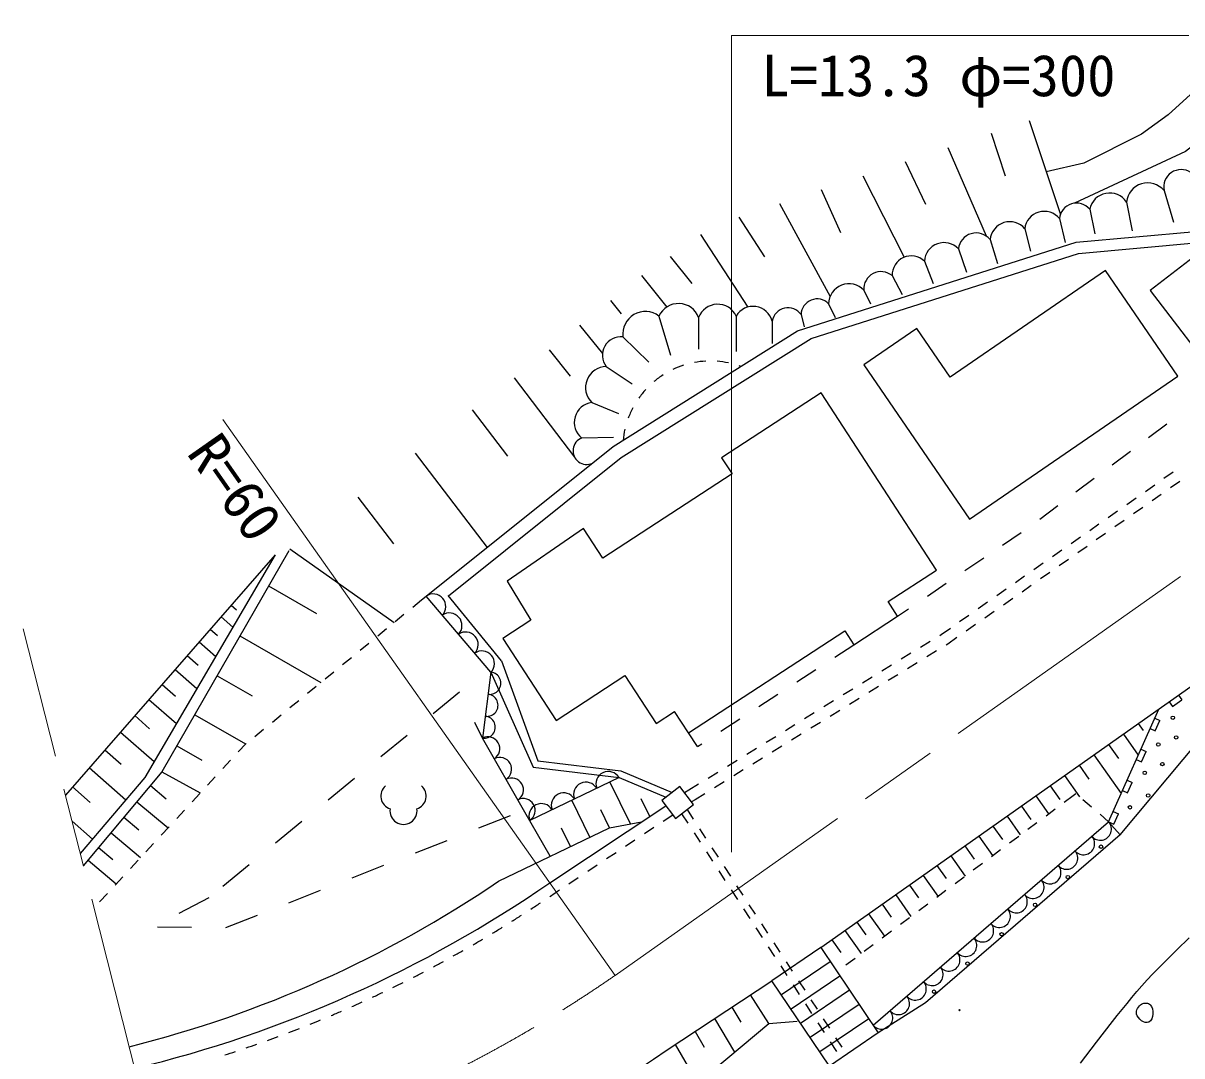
# Model space of a CAD drawing. Units: millimetres, scale not verified. Extents: x 40000 to 680000, y 20000 to 380000.
# Drawn here: x 71080 to 122161, y 274725 to 320250 of the extents above; entities that cross this region are included whole.
import ezdxf
from ezdxf.enums import TextEntityAlignment as Align

# ---------------------------------------------------------------- set-up
doc = ezdxf.new("R2010")
doc.units = ezdxf.units.MM
doc.header["$LTSCALE"] = 1000
doc.linetypes.add('CHAIN', pattern=[18.5, 12, -1.5, 3.5, -1.5])
for name, color, linetype, lineweight in [('M-BGD', 7, 'Continuous', 25), ('M-BMK', 2, 'CHAIN', 13), ('M-STR-HTXT', 7, 'Continuous', 13)]:
    doc.layers.add(name, color=color, linetype=linetype, lineweight=lineweight)
doc.styles.add('ＭＳ ゴシック', font='')
doc.styles.get('ＭＳ ゴシック').set_extended_font_data('MS Gothic')

# ---------------------------------------------------------------- blocks, each defined once
blk = doc.blocks.new('open_arrow')
at = {"color": 0, "linetype": 'Continuous', "lineweight": -2}
blk.add_lwpolyline([(7.5, 1.25), (0, 0), (7.5, -1.25)], dxfattribs=at)

msp = doc.modelspace()

# ---------------------------------------------------------------- linework, layer by layer
at = {"layer": 'M-BGD'}
for p, q in [((115429, 315963), (116807, 311822)), ((113754, 315405), (114380, 313524)), ((111842, 314769), (113530, 310872)), ((109966, 314145), (110862, 312267)), ((108094, 313521), (109919, 309927)), ((106257, 312910), (107109, 311026)), ((121376, 312872), (121790, 311473)), ((104424, 312300), (106654, 308202)), ((119722, 312363), (119977, 311091)), ((102625, 311701), (103769, 309945)), ((116764, 311632), (117018, 310582)), ((118100, 312045), (118323, 310964)), ((115237, 311186), (115492, 310200)), ((100938, 310931), (103025, 307732)), ((105224, 306679), (117501, 310591)), ((113710, 310709), (114028, 309660)), ((117501, 310591), (122762, 311063)), ((117600, 310098), (122908, 310574)), ((105819, 306343), (117600, 310098)), ((112311, 310296), (112661, 309278)), ((99600, 309957), (100556, 308768)), ((110816, 309755), (111197, 308769)), ((98336, 309124), (99453, 307735)), ((109384, 309119), (109830, 308292)), ((96973, 308029), (97445, 307441)), ((108144, 308483), (108430, 307878)), ((106585, 307878), (106871, 307274)), ((99110, 307338), (99619, 305620)), ((100860, 307274), (100860, 305874)), ((102514, 307338), (102514, 305779)), ((104104, 307115), (104104, 306129)), ((105376, 307401), (105504, 306860)), ((95613, 306935), (96619, 305683)), ((97095, 301586), (105224, 306679)), ((97443, 301095), (105819, 306343)), ((97520, 306415), (98665, 305302)), ((94265, 305851), (95197, 304691)), ((96788, 305111), (97933, 304348)), ((92724, 304612), (95386, 301123)), ((96152, 303520), (97329, 303043)), ((90879, 303205), (92438, 301163)), ((120695, 301983), (121495, 302583)), ((95707, 301962), (97106, 301994)), ((88840, 294986), (97095, 301586)), ((119095, 300784), (119895, 301383)), ((88365, 301287), (91531, 297137)), ((89826, 295005), (97443, 301095)), ((121374, 300184), (121784, 300470)), ((117495, 299584), (118295, 300184)), ((120555, 299610), (120965, 299897)), ((121667, 299778), (122076, 300065)), ((85834, 299356), (87406, 297296)), ((120848, 299204), (121257, 299491)), ((115894, 298384), (116694, 298984)), ((119736, 299036), (120146, 299323)), ((120029, 298630), (120438, 298917)), ((118918, 298462), (119327, 298749)), ((119210, 298056), (119619, 298343)), ((118099, 297888), (118508, 298175)), ((114257, 297237), (115085, 297798)), ((117280, 297314), (117689, 297601)), ((118391, 297482), (118800, 297769)), ((82195, 296813), (72939, 286223)), ((82195, 296813), (76438, 286992)), ((82788, 296983), (77200, 287246)), ((82839, 297071), (87430, 293831)), ((116461, 296740), (116870, 297027)), ((117572, 296908), (117981, 297195)), ((112601, 296115), (113429, 296676)), ((115642, 296167), (116051, 296453)), ((116753, 296335), (117162, 296622)), ((114823, 295593), (115232, 295880)), ((115934, 295761), (116343, 296048)), ((81902, 295439), (84012, 294228)), ((110945, 294994), (111773, 295555)), ((114004, 295019), (114413, 295306)), ((115115, 295187), (115524, 295474)), ((88256, 294508), (88643, 294825)), ((88643, 294825), (88840, 294986)), ((91698, 291636), (88840, 294986)), ((92171, 292142), (89810, 295025)), ((106239, 279493), (128137, 294945)), ((114296, 294613), (114706, 294900)), ((80253, 294592), (80481, 294393)), ((109629, 294102), (110117, 294433)), ((113185, 294445), (113594, 294732)), ((113477, 294039), (113887, 294326)), ((79806, 294080), (80327, 293625)), ((87483, 293874), (87869, 294191)), ((112366, 293871), (112775, 294158)), ((112658, 293465), (113068, 293752)), ((79323, 293527), (79642, 293261)), ((80636, 293233), (84200, 291187)), ((86709, 293241), (87096, 293558)), ((111490, 293257), (111547, 293297)), ((111547, 293297), (111956, 293584)), ((78836, 292969), (79567, 292330)), ((85935, 292608), (86322, 292924)), ((106868, 292305), (107706, 292850)), ((111064, 292995), (110639, 292732)), ((111765, 292839), (111839, 292891)), ((111839, 292891), (112249, 293178)), ((78309, 292367), (78799, 291941)), ((85161, 291974), (85548, 292291)), ((110213, 292470), (109788, 292207)), ((111339, 292577), (110914, 292314)), ((77777, 291759), (78739, 290918)), ((92171, 292142), (93772, 287730)), ((105192, 291213), (106030, 291759)), ((109362, 291945), (108937, 291682)), ((110488, 292052), (110063, 291789)), ((79626, 291473), (81169, 290588)), ((84387, 291341), (84774, 291657)), ((91698, 291636), (91332, 288728)), ((91698, 291636), (93562, 287453)), ((108511, 291419), (108086, 291157)), ((109637, 291527), (109212, 291264)), ((77203, 291101), (77802, 290577)), ((83613, 290707), (84000, 291024)), ((90321, 290756), (89162, 289804)), ((103516, 290122), (104354, 290668)), ((107660, 290894), (107235, 290632)), ((108786, 291002), (108361, 290739)), ((76623, 290438), (77837, 289378)), ((82840, 290074), (83227, 290391)), ((106809, 290369), (106384, 290107)), ((107935, 290477), (107510, 290214)), ((121604, 290335), (121748, 290131)), ((121748, 290131), (122156, 290419)), ((122012, 290623), (122156, 290419)), ((75997, 289722), (76654, 289147)), ((78642, 289758), (80883, 288472)), ((82066, 289440), (82453, 289757)), ((100407, 288970), (99797, 289908)), ((105958, 289844), (105533, 289582)), ((107084, 289951), (106659, 289689)), ((118933, 285046), (121147, 290013)), ((81292, 288807), (81679, 289124)), ((91332, 288728), (90990, 289413)), ((101840, 289031), (102678, 289576)), ((105107, 289319), (104682, 289056)), ((106233, 289426), (105808, 289164)), ((120241, 289375), (120461, 289063)), ((120764, 289154), (120992, 289052)), ((120968, 289610), (121196, 289508)), ((120992, 289052), (121196, 289508)), ((75365, 288999), (76852, 287699)), ((88002, 288853), (86842, 287902)), ((93202, 285468), (91332, 288728)), ((100806, 288357), (100407, 288970)), ((104256, 288794), (103831, 288531)), ((105382, 288901), (104957, 288639)), ((119583, 288909), (120240, 287979)), ((74682, 288217), (75401, 287589)), ((77857, 288390), (78958, 287758)), ((80565, 288123), (80905, 288490)), ((100806, 288357), (101002, 288485)), ((103405, 288269), (102980, 288006)), ((104531, 288376), (104106, 288114)), ((118932, 288450), (119367, 287833)), ((119446, 284467), (122902, 288594)), ((120357, 288241), (120585, 288139)), ((120382, 287683), (120585, 288139)), ((79886, 287390), (80226, 287757)), ((93772, 287730), (97429, 287285)), ((102554, 287744), (102129, 287481)), ((103680, 287851), (103255, 287588)), ((118281, 287990), (119485, 286284)), ((120154, 287784), (120382, 287683)), ((77200, 287246), (73731, 283101)), ((73993, 287429), (75609, 286017)), ((77200, 287246), (78890, 286313)), ((93562, 287453), (97351, 286992)), ((97429, 287285), (99689, 286331)), ((101703, 287219), (101278, 286956)), ((102829, 287326), (102404, 287063)), ((116992, 287081), (117651, 286148)), ((117636, 287535), (118066, 286926)), ((73249, 286577), (74036, 285889)), ((76438, 286992), (73593, 283645)), ((76689, 286636), (77383, 286055)), ((79207, 286656), (79547, 287023)), ((85682, 286951), (84522, 286000)), ((97351, 286992), (93411, 285104)), ((97851, 284948), (96949, 286799)), ((97351, 286992), (99415, 286121)), ((100027, 286592), (99234, 285982)), ((100636, 285799), (100027, 286592)), ((100852, 286694), (100427, 286431)), ((101978, 286801), (101553, 286538)), ((116355, 286631), (116780, 286029)), ((119747, 286871), (119975, 286770)), ((119771, 286313), (119975, 286770)), ((78528, 285922), (78867, 286289)), ((100427, 286431), (100239, 286315)), ((101127, 286276), (100701, 286013)), ((115718, 286182), (116279, 285387)), ((116976, 285906), (117377, 286205)), ((117377, 286205), (117489, 286289)), ((119543, 286415), (119771, 286313)), ((76093, 285924), (77466, 284775)), ((77848, 285188), (78188, 285555)), ((94298, 282356), (99412, 285751)), ((96068, 284366), (95274, 285996)), ((96926, 284780), (96542, 285569)), ((98701, 285280), (98326, 286050)), ((99234, 285982), (99844, 285189)), ((99844, 285189), (100636, 285799)), ((100348, 285577), (100621, 285158)), ((100701, 286013), (100546, 285917)), ((115087, 285736), (115507, 285141)), ((116174, 285309), (116575, 285608)), ((117796, 286024), (118175, 285698)), ((73233, 285063), (74131, 284278)), ((75522, 285240), (76183, 284687)), ((83362, 285048), (82203, 284097)), ((91174, 284772), (92569, 285321)), ((94319, 283521), (93202, 285468)), ((96926, 284780), (98335, 285036)), ((99301, 285077), (99717, 285354)), ((100110, 285394), (100383, 284975)), ((108547, 276077), (118933, 285046)), ((114457, 285292), (115041, 284464)), ((118554, 285372), (118933, 285046)), ((118933, 285046), (119443, 284464)), ((118933, 285046), (119161, 284944)), ((119136, 285502), (119364, 285400)), ((119161, 284944), (119364, 285400)), ((74952, 284560), (76256, 283468)), ((77169, 284454), (77509, 284821)), ((92036, 282419), (96926, 284780)), ((95214, 283954), (94819, 284764)), ((98467, 284524), (98884, 284801)), ((100655, 284556), (100928, 284137)), ((100894, 284739), (101167, 284320)), ((113833, 284851), (114248, 284263)), ((115372, 284711), (115773, 285010)), ((76490, 283720), (76829, 284087)), ((88382, 283672), (89778, 284222)), ((97634, 283971), (98051, 284248)), ((119446, 284467), (110862, 277056)), ((113209, 284412), (113816, 283552)), ((114570, 284114), (114971, 284413)), ((74406, 283907), (75036, 283379)), ((96801, 283418), (97218, 283695)), ((101201, 283718), (101474, 283299)), ((101440, 283901), (101713, 283482)), ((111975, 283541), (112605, 282649)), ((112592, 283976), (113003, 283394)), ((113768, 283516), (114169, 283815)), ((73942, 283352), (75186, 282312)), ((75810, 282987), (76150, 283353)), ((81043, 283146), (79883, 282195)), ((85591, 282573), (86986, 283123)), ((95968, 282865), (96385, 283142)), ((101986, 283064), (102259, 282645)), ((111365, 283110), (111771, 282535)), ((112967, 282919), (113368, 283218)), ((75131, 282253), (75471, 282620)), ((95135, 282312), (95551, 282589)), ((101747, 282880), (102020, 282461)), ((110755, 282679), (111406, 281756)), ((112165, 282321), (112566, 282620)), ((82799, 281474), (84195, 282024)), ((94586, 281948), (94718, 282036)), ((102293, 282042), (102566, 281623)), ((102532, 282226), (102805, 281807)), ((110150, 282253), (110552, 281684)), ((111363, 281724), (111764, 282022)), ((74452, 281519), (74791, 281886)), ((79267, 281689), (77936, 280997)), ((109547, 281827), (110221, 280872)), ((102839, 281204), (103112, 280785)), ((103078, 281388), (103350, 280969)), ((108352, 280984), (109048, 279998)), ((108949, 281405), (109346, 280843)), ((110561, 281126), (110962, 281425)), ((80008, 280375), (81404, 280925)), ((103623, 280550), (103896, 280131)), ((107840, 280622), (108236, 280060)), ((109759, 280529), (110160, 280827)), ((77008, 280406), (78508, 280391)), ((103385, 280366), (103658, 279948)), ((107310, 280248), (108024, 279236)), ((108957, 279931), (109358, 280230)), ((103931, 279529), (104204, 279110)), ((106239, 279493), (104085, 278038)), ((104169, 279712), (104442, 279293)), ((106239, 279493), (108781, 275731)), ((106729, 279839), (107123, 279281)), ((108155, 279334), (108556, 279632)), ((107354, 278736), (107755, 279035)), ((104477, 278691), (104750, 278272)), ((106663, 278866), (104509, 277411)), ((104715, 278874), (104988, 278455)), ((99472, 274992), (104085, 278038)), ((106627, 274276), (104085, 278038)), ((107087, 278239), (104932, 276784)), ((105261, 278036), (105534, 277617)), ((103955, 276155), (103144, 277416)), ((105023, 277853), (105295, 277434)), ((107510, 277612), (105356, 276157)), ((102322, 276874), (102712, 276209)), ((105568, 277015), (105841, 276596)), ((107934, 276985), (105780, 275530)), ((105807, 277198), (106080, 276780)), ((110862, 277056), (108779, 275734)), ((101565, 276374), (102440, 274886)), ((108357, 276358), (106203, 274903)), ((106353, 276361), (106626, 275942)), ((99469, 272396), (103955, 276155)), ((103955, 276155), (105203, 276246)), ((106114, 276177), (106387, 275758)), ((100699, 275802), (101107, 275109)), ((108781, 275731), (106627, 274276)), ((106660, 275339), (106933, 274920)), ((106899, 275523), (107172, 275104)), ((99820, 275222), (100817, 273526))]:
    msp.add_line(p, q, dxfattribs=at)
for points in [[(140410, 335391), (140023, 334151), (139261, 331611), (138499, 329918), (137483, 328140), (136975, 327378), (136382, 326701), (135451, 325939), (134011, 325177), (132911, 324838), (131133, 324076), (129693, 323314), (128593, 322637), (121565, 316202), (120380, 315355), (117840, 314085), (116184, 313696)], [(141293, 333982), (141039, 333643), (141039, 333051), (140785, 331611), (140023, 329664), (138753, 327801), (137652, 326701), (136721, 325939), (133927, 324161), (132403, 323399), (130963, 322467), (129693, 321536), (127492, 319589), (123428, 315440), (122327, 314593), (117427, 312312)], [(107706, 292850), (109629, 294102), (109209, 294747), (111350, 296141), (106265, 303949), (101874, 301090), (102337, 300380), (96628, 296662), (95778, 297966), (92415, 295649), (93464, 293929), (92221, 293119)], [(100407, 288970), (107308, 293463), (107706, 292850)], [(92221, 293119), (94571, 289511), (97608, 291488), (98982, 289377), (99797, 289908)], [(117696, 274407), (118393, 275326), (119103, 276234), (119316, 276501), (119529, 276768), (119744, 277033), (119961, 277297), (120181, 277559), (120405, 277817), (120633, 278070), (120867, 278319), (121399, 278861), (121940, 279395), (122489, 279920)]]:
    msp.add_lwpolyline(points, dxfattribs=at)
for points in [[(120762, 308466), (123896, 304382), (137314, 314678), (134835, 317908), (123336, 309086), (122681, 309939)], [(108140, 305181), (112795, 298387), (121989, 304687), (118801, 309340), (111944, 304642), (110478, 306783)], [(120168, 276562), (120159, 276624), (120164, 276688), (120181, 276752), (120208, 276815), (120245, 276873), (120288, 276926), (120337, 276972), (120390, 277008), (120435, 277028), (120485, 277043), (120538, 277051), (120592, 277052), (120644, 277045), (120693, 277031), (120736, 277008), (120772, 276976), (120826, 276892), (120864, 276790), (120885, 276678), (120888, 276563), (120873, 276452), (120838, 276352), (120784, 276270), (120708, 276213), (120632, 276192), (120550, 276198), (120467, 276227), (120387, 276274), (120313, 276336), (120249, 276407), (120199, 276484)]]:
    msp.add_lwpolyline(points, close=True, dxfattribs=at)
for centre, radius in [((121764, 289628), 75), ((121913, 288764), 75), ((121124, 288451), 75), ((121302, 287587), 75), ((120528, 287200), 75), ((120677, 286201), 75), ((119872, 285680), 75), ((118597, 283945), 75), ((117137, 282604), 75), ((115692, 281382), 75), ((114217, 280086), 75), ((112712, 278790), 75), ((111237, 277553), 75), ((112357, 276739), 25)]:
    msp.add_circle(centre, radius, dxfattribs=at)
for centre, radius, start, end in [((122130, 313025), 769, 56.6658, 191.4261), ((120655, 312273), 937, 39.7226, 174.4829), ((118977, 311866), 896, 33.7136, 168.4739), ((117518, 311560), 758, 39.8184, 174.5787), ((116093, 311091), 862, 38.8801, 173.6403), ((114573, 310630), 866, 39.9739, 174.7342), ((111676, 309714), 861, 42.505, 177.2653), ((113097, 310211), 790, 39.0799, 173.8401), ((110233, 309139), 848, 46.5823, 181.3426), ((108897, 308542), 755, 49.7696, 184.5298), ((107490, 307856), 906, 43.8139, 178.5742), ((106080, 307388), 704, 44.1608, 178.9211), ((98507, 306545), 996, 52.7336, 187.4939), ((99972, 306941), 948, 20.5373, 155.2976), ((101700, 306961), 897, 24.8225, 159.5827), ((103262, 306895), 870, 14.6502, 149.4105), ((104800, 306993), 706, 35.3002, 170.0605), ((97426, 305611), 810, 83.3285, 218.0888), ((96801, 304183), 928, 90.8185, 225.5787), ((101379, 301487), 3868, 107.8523, 115.2586), ((101379, 301487), 3868, 93.0395, 100.4459), ((101379, 301487), 3868, 78.2268, 85.6332), ((101379, 301487), 3868, 69.6294, 70.8204), ((101379, 301487), 3868, 122.665, 130.0713), ((101379, 301487), 3868, 137.4777, 144.8841), ((96254, 302648), 878, 96.6745, 231.4347), ((101379, 301487), 3868, 152.2904, 159.6968), ((95923, 301399), 603, 110.9833, 294.9121), ((101379, 301487), 3868, 167.1031, 174.5095), ((89157, 294533), 553, 315.9698, 124.969), ((89872, 293695), 553, 315.9698, 124.969), ((90586, 292857), 553, 315.9698, 124.969), ((91301, 292020), 553, 315.9698, 124.969), ((91649, 291150), 489, 261.4773, 84.1488), ((91526, 290180), 489, 261.4773, 84.1488), ((91404, 289211), 489, 261.4773, 84.1488), ((91572, 288263), 523, 302.3446, 117.3473), ((92092, 287357), 523, 302.3446, 117.3473), ((96879, 286712), 548, 30.6572, 200.5641), ((87447, 286179), 600, 131.4195, 251.1424), ((88247, 286179), 600, 288.8576, 48.5806), ((92612, 286451), 523, 302.3446, 117.3473), ((95894, 286240), 548, 30.6572, 200.5641), ((93131, 285545), 523, 302.3446, 117.3473), ((94909, 285768), 548, 30.6572, 200.5641), ((87847, 285529), 600, 172.1402, 7.8598), ((93924, 285296), 548, 30.6572, 200.5641), ((118568, 284718), 490, 219.6658, 41.9643), ((117826, 284077), 490, 219.6658, 41.9643), ((117084, 283437), 490, 219.6658, 41.9643), ((116343, 282796), 490, 219.6658, 41.9643), ((115601, 282155), 490, 219.6658, 41.9643), ((63413, 324502), 50894, 284.0331, 304.2215), ((63060, 327625), 55000, 283.6044, 304.6076), ((63060, 327625), 55500, 303.2192, 303.7354), ((63060, 327625), 55500, 304.2516, 304.6131), ((114859, 281515), 490, 219.6658, 41.9643), ((114117, 280874), 490, 219.6658, 41.9643), ((63060, 327625), 55500, 302.1868, 302.703), ((113376, 280233), 490, 219.6658, 41.9643), ((63060, 327625), 55500, 301.1545, 301.6707), ((63060, 327625), 55500, 300.1221, 300.6383), ((112634, 279593), 490, 219.6658, 41.9643), ((63060, 327625), 55500, 299.0898, 299.606), ((111892, 278952), 490, 219.6658, 41.9643), ((63060, 327625), 55500, 297.0251, 297.5412), ((63060, 327625), 55500, 298.0574, 298.5736), ((111150, 278311), 490, 219.6658, 41.9643), ((63060, 327625), 55500, 295.9927, 296.5089), ((110408, 277671), 490, 219.6658, 41.9643), ((63060, 327625), 55500, 294.9603, 295.4765), ((63060, 327625), 55500, 293.928, 294.4442), ((109667, 277030), 490, 219.6658, 41.9643), ((63060, 327625), 55500, 292.8956, 293.4118), ((108925, 276390), 490, 219.6658, 41.9643), ((63060, 327625), 55500, 290.8309, 291.3471), ((63060, 327625), 55500, 291.8633, 292.3795), ((63060, 327625), 55500, 289.7986, 290.3147), ((63060, 327625), 64000, 283.69297, 304.6762), ((63060, 327625), 55500, 287.7339, 288.25), ((63060, 327625), 55500, 288.7662, 289.2824)]:
    msp.add_arc(centre, radius, start, end, dxfattribs=at)
at = {"layer": 'M-BMK'}
for p, q in [((97181, 278271), (146119, 312815)), ((77055, 269998), (71080, 293554))]:
    msp.add_line(p, q, dxfattribs=at)
msp.add_arc((63060, 327625), 60000, 284.3593, 304.65845, dxfattribs=at)
at = {"layer": 'M-STR-HTXT'}
msp.add_line((97181, 278271), (79881, 302780), dxfattribs=at)
msp.add_lwpolyline([(102313, 283703), (102313, 319701), (122472, 319701)], dxfattribs=at)

# ---------------------------------------------------------------- block references
at = {"layer": 'M-STR-HTXT', "rotation": 90}
msp.add_blockref('open_arrow', (102313, 283703), dxfattribs=at)

# ---------------------------------------------------------------- texts
at = {"layer": 'M-STR-HTXT', "style": 'ＭＳ ゴシック'}
msp.add_text('L=13.3 φ=300', height=1833, dxfattribs=at).set_placement((103623, 316480), align=Align.BOTTOM_LEFT)
msp.add_text('R=60', height=1833, rotation=305.019, dxfattribs=at).set_placement((77796, 300987), align=Align.BOTTOM_LEFT)

doc.saveas('drawing.dxf')
